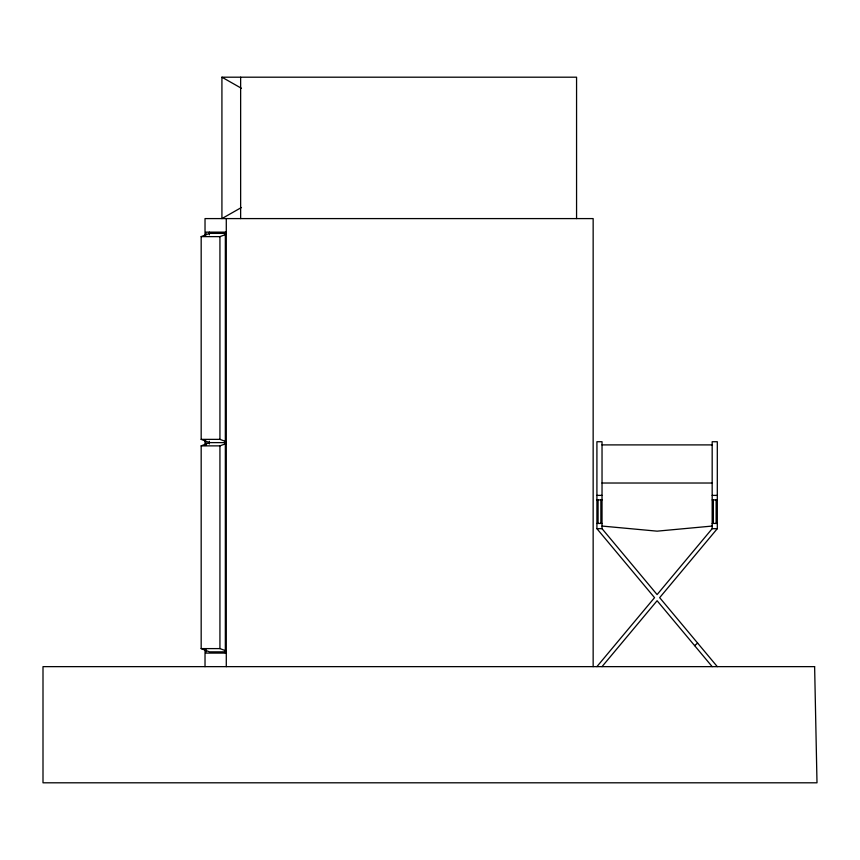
<?xml version="1.0" encoding="UTF-8"?>
<svg xmlns="http://www.w3.org/2000/svg" width="860" height="860" viewBox="0 0 860 860"><rect width="100%" height="100%" fill="white"/><g stroke="black" fill="none" stroke-linecap="round" stroke-linejoin="round"><path stroke-width="1.29" d="M596.915 666.629L654.546 597.657L596.915 528.674L596.915 441.728L602.032 441.728L602.032 528.674L657.104 594.593L712.177 528.674L712.177 441.728L717.304 441.728L717.304 528.674L659.663 597.657L717.304 666.64M602.032 666.629L657.104 600.721L712.177 666.64M694.611 645.613L697.632 643.097M241.445 207.496L221.923 218.59L221.923 77.196L576.566 77.196L576.566 218.59M226.094 442.62L209.453 442.62L201.175 439.363L201.175 236.629L209.453 233.382L226.094 233.382M226.094 651.848L209.453 651.848L201.175 648.601L201.175 445.867L209.453 442.62M201.175 236.629L219.934 236.629L226.169 234.318M201.175 445.867L219.934 445.867L226.169 443.545M712.177 526.062L657.104 531.158L602.032 526.062M226.158 232.146L205.97 232.146L205.97 234.823M201.175 439.363L219.934 439.363L226.169 441.685M602.032 444.899L712.177 444.899M602.032 483.019L712.177 483.019M596.915 495.381L602.032 495.381M712.177 495.381L717.304 495.381M596.915 499.918L602.032 499.918M712.177 499.918L717.304 499.918M596.915 523.439L602.032 523.439M712.177 523.439L717.304 523.439M596.915 528.674L602.032 528.674M712.177 528.674L717.304 528.674M201.175 648.601L219.934 648.601L226.169 650.923M226.158 653.095L205.97 653.095L205.97 649.063M221.923 77.196L241.445 88.29M716.143 499.918L716.143 523.439M713.349 499.918L713.349 523.439M600.871 499.918L600.871 523.439M598.076 499.918L598.076 523.439M593.153 666.64L593.153 218.59L205.024 218.59L205.024 235.457M240.639 77.196L240.639 218.59M226.287 218.59L226.287 666.64M225.341 232.146L225.341 653.095M219.934 236.629L219.934 439.363M219.934 445.867L219.934 648.601M209.367 232.146L209.367 234.823M209.367 441.277L209.367 443.954M205.97 441.277L205.97 445.297M205.024 440.18L205.024 445.534M205.024 649.225L205.024 666.64M814.624 666.64L43 666.64L43 782.804L817 782.804L814.624 666.64"/></g></svg>
